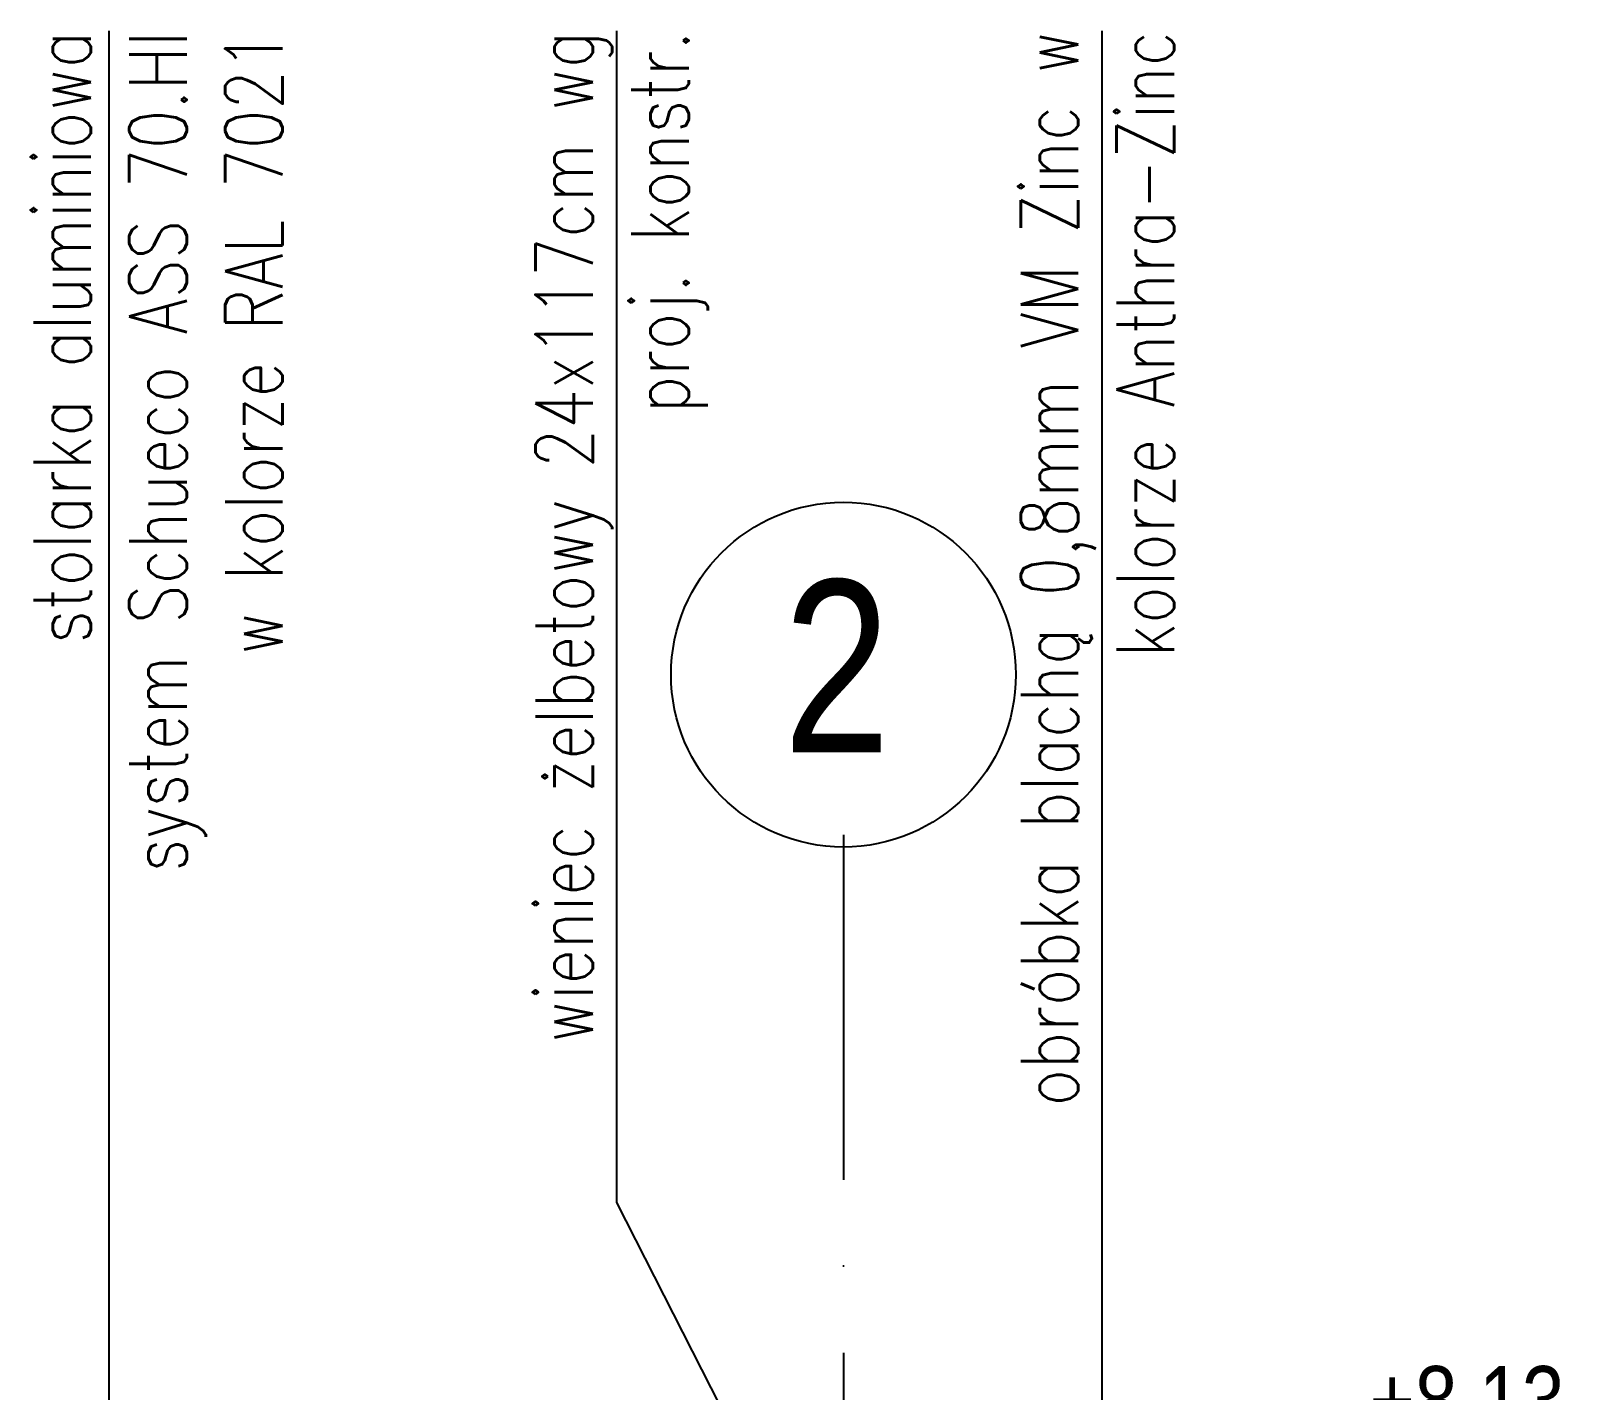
# Model space of a CAD drawing. Header units: millimetres. Extents: x 58205 to 122423, y 1055 to 94479.
# Drawn here: x 69564.1 to 69832, y 20011.9 to 20248.4 of the extents above; entities that cross this region are included whole.
import ezdxf

# ---------------------------------------------------------------- set-up
doc = ezdxf.new("R2010")
doc.units = ezdxf.units.MM
doc.linetypes.add('ACAD_ISO10W100', pattern=[18, 12, -3, 0, -3])
for name, color, linetype in [('+48_KOTY', 3, 'Continuous'), ('+48_OPISY', 3, 'Continuous'), ('+48_OSIE', 8, 'Continuous'), ('SCHODY_', 2, 'Continuous')]:
    doc.layers.add(name, color=color, linetype=linetype)
doc.styles.add('WRP_ARIAL', font='ARIAL.TTF', dxfattribs={"width": 0.8})

# ---------------------------------------------------------------- blocks, each defined once
blk = doc.blocks.new('OZN_OSI')
at = {"layer": '+48_OSIE', "linetype": 'Continuous', "ltscale": 5}
blk.add_circle((0, -30), 30, dxfattribs=at)
at = {"layer": '+48_OSIE', "linetype": 'Continuous', "ltscale": 5, "style": 'WRP_ARIAL', "width": 0.8}
blk.add_attdef('NR', (-23.26, -43.54), '', height=30, dxfattribs=at)
blk = doc.blocks.new('koty')
at = {"layer": '+48_KOTY', "color": 3, "ltscale": 5}
blk.add_line((70403.15, 11224.99), (70423.15, 11224.99), dxfattribs=at)
blk.add_lwpolyline([(70398.6, 11217.11), (70403.15, 11224.99), (70394.05, 11224.99)], close=True, dxfattribs=at)
at = {"layer": '+48_KOTY', "color": 3, "style": 'WRP_ARIAL', "width": 0.8}
blk.add_attdef('POZIOM', (70403.19, 11226.78), '', height=10, dxfattribs=at)

msp = doc.modelspace()

# ---------------------------------------------------------------- linework, layer by layer
at = {"layer": '+48_OPISY'}
msp.add_line((69665.994, 20044.549), (69705.484, 19966.887), dxfattribs=at)
for points in [[(69577.627, 20248.434), (69577.627, 19381.246)], [(69665.994, 20248.434), (69665.994, 20044.549)], [(69750.469, 20248.434), (69750.469, 19992.451)]]:
    msp.add_lwpolyline(points, dxfattribs=at)
at = {"layer": '+48_OSIE', "linetype": 'ACAD_ISO10W100', "ltscale": 5}
msp.add_line((69705.484, 20108.482), (69705.484, 18658.602), dxfattribs=at)

# ---------------------------------------------------------------- block references
at = {"layer": '+48_KOTY'}
ref = msp.add_blockref('koty', (-14675.821, 6531.915), dxfattribs=dict(at, xscale=1.19999999999709, yscale=1.19999999999709, zscale=1.2))
ref.add_attrib('POZIOM', '+8.13', (69797.063, 20004.053), dxfattribs={"color": 3, "height": 12, "style": 'WRP_ARIAL', "width": 0.8})
at = {"layer": 'SCHODY_'}
ref = msp.add_blockref('OZN_OSI', (69705.484, 20166.39), dxfattribs=at)
ref.add_attrib('NR', '2', (69695.014, 20122.848), dxfattribs={"layer": '+48_OSIE', "linetype": 'Continuous', "ltscale": 5, "height": 30, "style": 'WRP_ARIAL', "width": 0.8})

# ---------------------------------------------------------------- texts
at = {"layer": '+48_OPISY', "width": 211.54286, "attachment_point": 3, "rotation": 90, "style": 'WRP_ARIAL'}
for s, insert, char_height in [('{\\Fromans|c238;\\H1.905x;stolarka aluminiowa\\Psystem Schueco ASS 70.HI\\Pw kolorze RAL 7021}', (69564.54, 20248.434), 5.25), ('{\\Fromans|c238;wieniec żelbetowy 24x117cm wg proj. konstr.}', (69651.881, 20248.434), 10), ('{\\Fromans|c238;obróbka blachą 0,8mm VM Zinc w kolorze Anthra-Zinc}', (69736.357, 20248.434), 10)]:
    msp.add_mtext(s, dxfattribs=dict(at, insert=insert, char_height=char_height))

doc.saveas('drawing.dxf')
